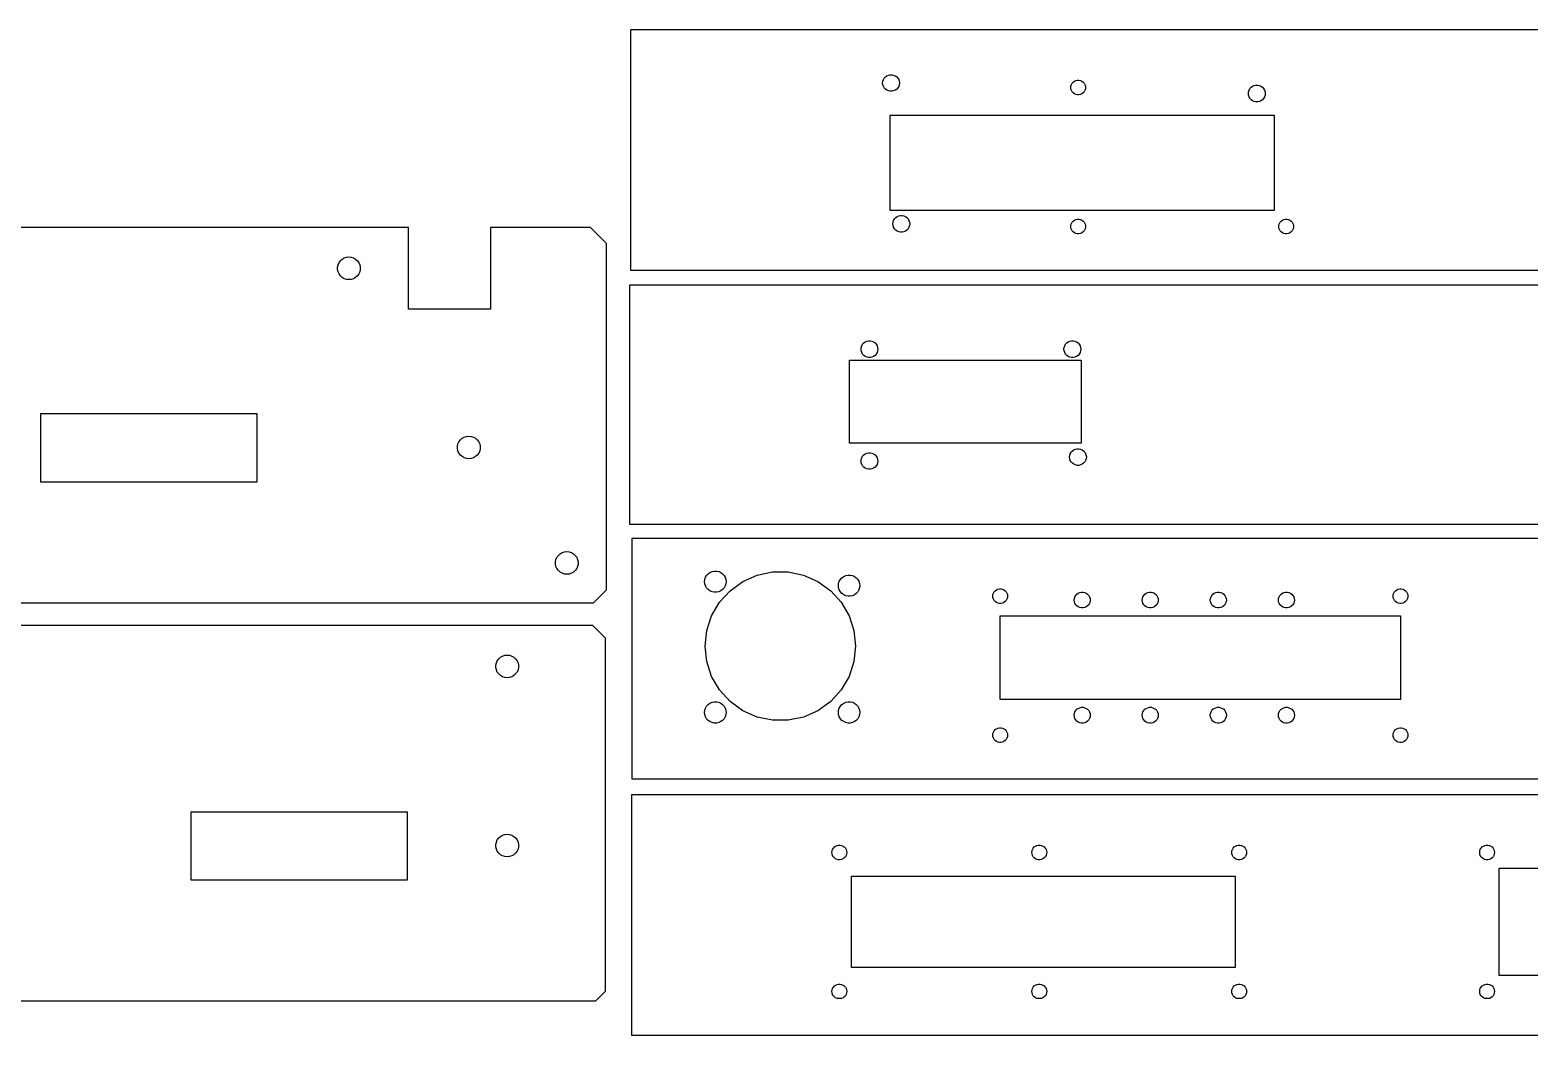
# Model space of a CAD drawing. Extents: x -159 to 1726, y 6 to 408.
# Drawn here: x 787.3 to 1161.8, y 157 to 408.1 of the extents above; entities that cross this region are included whole.
import ezdxf

# ---------------------------------------------------------------- set-up
doc = ezdxf.new("R2010")
doc.units = 0
doc.layers.add('Layer_1', color=7, linetype='CONTINUOUS')

msp = doc.modelspace()

# ---------------------------------------------------------------- linework, layer by layer
at = {"layer": 'Layer_1', "color": 7}
for points in [[(1347.121702, 408.05211), (937.290374, 408.05211), (937.290374, 348.049793), (1347.121702, 348.049793)], [(1002.194624, 392.72284), (1001.765734, 392.812666), (1001.365076, 392.989751), (1001.010296, 393.245709), (1000.716926, 393.569215), (1000.497666, 393.946246), (1000.36212, 394.360399), (1000.316294, 394.793416), (1000.36212, 395.226459), (1000.497666, 395.640506), (1000.716926, 396.017643), (1001.010296, 396.341149), (1001.365076, 396.597107), (1001.765734, 396.774272), (1002.194624, 396.864124), (1002.633144, 396.864124), (1003.062034, 396.774272), (1003.462692, 396.597107), (1003.817472, 396.341149), (1004.110842, 396.017643), (1004.330076, 395.640506), (1004.465648, 395.226459), (1004.511474, 394.793416), (1004.465648, 394.360399), (1004.330076, 393.946246), (1004.110842, 393.569215), (1003.817472, 393.245709), (1003.462692, 392.989751), (1003.062034, 392.812666), (1002.633144, 392.72284)], [(1048.969623, 391.846698), (1048.591058, 391.925571), (1048.238474, 392.081569), (1047.925842, 392.307073), (1047.667132, 392.592162), (1047.474331, 392.924267), (1047.354474, 393.289127), (1047.314522, 393.67063), (1047.354474, 394.051947), (1047.474331, 394.416914), (1047.667132, 394.749019), (1047.925842, 395.034001), (1048.238474, 395.259506), (1048.591058, 395.415504), (1048.969623, 395.495382), (1049.355201, 395.495382), (1049.733766, 395.415504), (1050.08635, 395.259506), (1050.399008, 395.034001), (1050.657718, 394.749019), (1050.850493, 394.416914), (1050.97035, 394.051947), (1051.010302, 393.67063), (1050.97035, 393.289127), (1050.850493, 392.924267), (1050.657718, 392.592162), (1050.399008, 392.307073), (1050.08635, 392.081569), (1049.733766, 391.925571), (1049.355201, 391.846698)], [(1093.545671, 390.112381), (1093.117152, 390.202207), (1092.716599, 390.379187), (1092.362004, 390.635145), (1092.068343, 390.958757), (1091.849586, 391.33592), (1091.713749, 391.750178), (1091.667817, 392.18309), (1091.713749, 392.616133), (1091.849586, 393.03018), (1092.068343, 393.407211), (1092.362004, 393.730823), (1092.716599, 393.986781), (1093.117152, 394.163866), (1093.545671, 394.253692), (1093.98517, 394.253692), (1094.413663, 394.163866), (1094.814216, 393.986781), (1095.16881, 393.730823), (1095.462471, 393.407211), (1095.681229, 393.03018), (1095.817066, 392.616133), (1095.862997, 392.18309), (1095.817066, 391.750178), (1095.681229, 391.33592), (1095.462471, 390.958757), (1095.16881, 390.635145), (1094.814216, 390.379187), (1094.413663, 390.202207), (1093.98517, 390.112381)], [(1002.216108, 362.926391), (1002.216108, 386.728916), (1098.106452, 386.728916), (1098.106452, 362.926391)], [(1004.748726, 357.542517), (1004.31981, 357.632343), (1003.919151, 357.809534), (1003.564372, 358.065386), (1003.271002, 358.388786), (1003.051662, 358.765923), (1002.916195, 359.180182), (1002.87037, 359.613119), (1002.916195, 360.046136), (1003.051662, 360.460183), (1003.271002, 360.83732), (1003.564372, 361.160826), (1003.919151, 361.416784), (1004.31981, 361.593975), (1004.748726, 361.683801), (1005.18722, 361.683801), (1005.616136, 361.593975), (1006.016768, 361.416784), (1006.371548, 361.160826), (1006.664918, 360.83732), (1006.884178, 360.460183), (1007.019698, 360.046136), (1007.065576, 359.613119), (1007.019698, 359.180182), (1006.884178, 358.765923), (1006.664918, 358.388786), (1006.371548, 358.065386), (1006.016768, 357.809534), (1005.616136, 357.632343), (1005.18722, 357.542517)], [(1048.969623, 357.134556), (1048.591057, 357.213401), (1048.238474, 357.369426), (1047.925842, 357.594825), (1047.667132, 357.879913), (1047.474331, 358.212018), (1047.354474, 358.576958), (1047.314522, 358.958381), (1047.354474, 359.339805), (1047.474331, 359.704639), (1047.667132, 360.03685), (1047.925842, 360.321832), (1048.238474, 360.547231), (1048.591057, 360.703256), (1048.969623, 360.783107), (1049.355201, 360.783107), (1049.733766, 360.703256), (1050.08635, 360.547231), (1050.399008, 360.321832), (1050.657718, 360.03685), (1050.850493, 359.704639), (1050.97035, 359.339805), (1051.010302, 358.958381), (1050.97035, 358.576958), (1050.850493, 358.212018), (1050.657718, 357.879913), (1050.399008, 357.594825), (1050.08635, 357.369426), (1049.733766, 357.213401), (1049.355201, 357.134556)], [(1100.910242, 357.134556), (1100.531676, 357.213401), (1100.179066, 357.369426), (1099.866434, 357.594825), (1099.607725, 357.879913), (1099.414949, 358.212018), (1099.295093, 358.576958), (1099.255141, 358.958381), (1099.295093, 359.339805), (1099.414949, 359.704639), (1099.607725, 360.03685), (1099.866434, 360.321832), (1100.179066, 360.547231), (1100.531676, 360.703256), (1100.910242, 360.783107), (1101.295793, 360.783107), (1101.674359, 360.703256), (1102.026969, 360.547231), (1102.339627, 360.321832), (1102.598257, 360.03685), (1102.791086, 359.704639), (1102.910968, 359.339805), (1102.95092, 358.958381), (1102.910968, 358.576958), (1102.791086, 358.212018), (1102.598257, 357.879913), (1102.339627, 357.594825), (1102.026969, 357.369426), (1101.674359, 357.213401), (1101.295793, 357.134556)], [(525.197917, 264.953857), (928.064353, 264.953857), (931.310367, 268.186669), (931.310367, 354.726657), (927.315239, 358.705498), (902.345716, 358.705498), (902.345716, 338.313878), (881.870696, 338.313878), (881.870696, 358.705498), (525.946979, 358.705498), (522.808729, 355.580118), (522.808729, 267.333202)], [(864.158297, 348.806126), (864.280985, 349.386037), (864.523713, 349.927147), (864.873281, 350.406606), (865.315744, 350.803497), (865.831072, 351.099756), (866.396434, 351.282845), (866.988704, 351.344546), (867.580947, 351.282845), (868.146282, 351.099756), (868.661638, 350.803497), (869.104101, 350.406606), (869.453642, 349.927147), (869.696397, 349.386037), (869.819058, 348.806126), (869.819058, 348.213247), (869.696397, 347.633336), (869.453642, 347.092226), (869.104101, 346.612778), (868.661638, 346.215876), (868.146282, 345.919246), (867.580947, 345.736157), (866.988704, 345.674457), (866.396434, 345.736157), (865.831072, 345.919246), (865.315744, 346.215876), (864.873281, 346.612778), (864.523713, 347.092226), (864.280985, 347.633336), (864.158297, 348.213247)], [(1346.623307, 344.319724), (937.119771, 344.319724), (937.119771, 284.549185), (1346.623307, 284.549185)], [(996.784239, 326.244846), (996.35564, 326.335042), (995.955325, 326.51136), (995.600837, 326.766286), (995.307678, 327.088523), (995.088524, 327.464072), (994.95319, 327.876558), (994.907258, 328.307828), (994.95319, 328.739099), (995.088524, 329.151505), (995.307678, 329.527055), (995.600837, 329.84937), (995.955325, 330.104296), (996.35564, 330.280615), (996.784239, 330.370811), (997.222362, 330.370811), (997.650934, 330.280615), (998.051275, 330.104296), (998.40579, 329.84937), (998.698896, 329.527055), (998.917971, 329.151505), (999.053411, 328.739099), (999.099316, 328.307828), (999.053411, 327.876558), (998.917971, 327.464072), (998.698896, 327.088523), (998.40579, 326.766286), (998.051275, 326.51136), (997.650934, 326.335042), (997.222362, 326.244846)], [(1047.485126, 326.244846), (1047.05695, 326.335042), (1046.656715, 326.51136), (1046.302412, 326.766286), (1046.008989, 327.088523), (1045.790416, 327.464072), (1045.654659, 327.876558), (1045.608754, 328.307828), (1045.654659, 328.739099), (1045.790416, 329.151505), (1046.008989, 329.527055), (1046.302412, 329.84937), (1046.656715, 330.104296), (1047.05695, 330.280615), (1047.485126, 330.370811), (1047.924255, 330.370811), (1048.35243, 330.280615), (1048.752639, 330.104296), (1049.106969, 329.84937), (1049.400391, 329.527055), (1049.618964, 329.151505), (1049.754695, 328.739099), (1049.8006, 328.307828), (1049.754695, 327.876558), (1049.618964, 327.464072), (1049.400391, 327.088523), (1049.106969, 326.766286), (1048.752639, 326.51136), (1048.35243, 326.335042), (1047.924255, 326.244846)], [(992.013007, 304.798647), (992.013007, 325.542033), (1049.900427, 325.542033), (1049.900427, 304.798647)], [(790.082663, 312.202678), (844.016865, 312.202678), (844.016865, 295.093629), (790.082663, 295.093629)], [(894.121751, 304.044058), (894.244439, 304.623966), (894.487167, 305.165076), (894.836735, 305.644527), (895.279198, 306.041426), (895.794526, 306.337685), (896.359862, 306.520785), (896.952158, 306.582486), (897.544401, 306.520785), (898.109736, 306.337685), (898.625092, 306.041426), (899.067555, 305.644527), (899.417096, 305.165076), (899.659824, 304.623966), (899.782512, 304.044058), (899.782512, 303.451177), (899.659824, 302.871276), (899.417096, 302.330156), (899.067555, 301.850707), (898.625092, 301.453808), (898.109736, 301.157168), (897.544401, 300.974065), (896.952158, 300.912367), (896.359862, 300.974065), (895.794526, 301.157168), (895.279198, 301.453808), (894.836735, 301.850707), (894.487167, 302.330156), (894.244439, 302.871276), (894.121751, 303.451177)], [(1048.882417, 299.278459), (1048.454215, 299.368656), (1048.054006, 299.544974), (1047.699703, 299.7999), (1047.406253, 300.122136), (1047.187681, 300.497686), (1047.05195, 300.910171), (1047.006045, 301.341442), (1047.05195, 301.772713), (1047.187681, 302.185093), (1047.406253, 302.560669), (1047.699703, 302.882984), (1048.054006, 303.137804), (1048.454215, 303.314228), (1048.882417, 303.404425), (1049.321546, 303.404425), (1049.749694, 303.314228), (1050.14993, 303.137804), (1050.50426, 302.882984), (1050.797683, 302.560669), (1051.016228, 302.185093), (1051.151986, 301.772713), (1051.197891, 301.341442), (1051.151986, 300.910171), (1051.016228, 300.497686), (1050.797683, 300.122136), (1050.50426, 299.7999), (1050.14993, 299.544974), (1049.749694, 299.368656), (1049.321546, 299.278459)], [(996.784239, 298.290664), (996.35564, 298.38086), (995.955325, 298.557179), (995.600837, 298.812131), (995.307678, 299.134341), (995.088524, 299.50989), (994.95319, 299.922402), (994.907258, 300.353647), (994.95319, 300.784918), (995.088524, 301.197324), (995.307678, 301.572873), (995.600837, 301.895189), (995.955325, 302.150035), (996.35564, 302.326459), (996.784239, 302.416629), (997.222362, 302.416629), (997.650934, 302.326459), (998.051275, 302.150035), (998.40579, 301.895189), (998.698896, 301.572873), (998.917971, 301.197324), (999.053411, 300.784918), (999.099316, 300.353647), (999.053411, 299.922402), (998.917971, 299.50989), (998.698896, 299.134341), (998.40579, 298.812131), (998.051275, 298.557179), (997.650934, 298.38086), (997.222362, 298.290664)], [(1307.884682, 280.999082), (937.64264, 280.999082), (937.64264, 220.987047), (1307.884682, 220.987047)], [(918.5919, 275.197386), (918.714587, 275.777326), (918.957316, 276.318426), (919.306857, 276.797904), (919.749319, 277.194779), (920.264701, 277.491059), (920.83001, 277.674151), (921.422306, 277.735852), (922.014576, 277.674151), (922.579885, 277.491059), (923.095214, 277.194779), (923.537676, 276.797904), (923.887244, 276.318426), (924.129973, 275.777326), (924.25266, 275.197386), (924.25266, 274.604534), (924.129973, 274.024621), (923.887244, 273.483521), (923.537676, 273.00407), (923.095214, 272.607168), (922.579885, 272.310517), (922.014576, 272.127426), (921.422306, 272.065725), (920.83001, 272.127426), (920.264701, 272.310517), (919.749319, 272.607168), (919.306857, 273.00407), (918.957316, 273.483521), (918.714587, 274.024621), (918.5919, 274.604534)], [(958.24458, 267.582548), (957.69602, 267.698198), (957.183575, 267.924469), (956.72992, 268.251309), (956.354556, 268.664734), (956.074124, 269.146302), (955.900822, 269.675336), (955.84182, 270.228474), (955.900822, 270.781588), (956.074124, 271.310541), (956.354556, 271.792188), (956.72992, 272.205494), (957.183575, 272.532439), (957.69602, 272.758632), (958.24458, 272.874281), (958.805444, 272.874281), (959.354005, 272.758632), (959.86637, 272.532439), (960.320131, 272.205494), (960.695469, 271.792188), (960.975874, 271.310541), (961.149203, 270.781588), (961.208231, 270.228474), (961.149203, 269.675336), (960.975874, 269.146302), (960.695469, 268.664734), (960.320131, 268.251309), (959.86637, 267.924469), (959.354005, 267.698198), (958.805444, 267.582548)], [(972.802352, 235.584795), (968.959121, 236.394896), (965.36981, 237.979645), (962.191158, 240.269825), (959.56202, 243.165293), (957.597621, 246.539656), (956.383422, 250.245119), (955.972736, 254.120127), (956.383422, 257.99503), (957.597621, 261.700625), (959.56202, 265.074883), (962.191158, 267.970351), (965.36981, 270.260438), (968.959121, 271.845266), (972.802352, 272.655288), (976.731388, 272.655288), (980.574514, 271.845266), (984.163931, 270.260438), (987.342582, 267.970351), (989.971588, 265.074883), (991.936119, 261.700625), (993.150266, 257.99503), (993.561005, 254.120127), (993.150266, 250.245119), (991.936119, 246.539656), (989.971588, 243.165293), (987.342582, 240.269825), (984.163931, 237.979645), (980.574514, 236.394896), (976.731388, 235.584795)], [(991.658386, 266.590837), (991.109826, 266.706486), (990.597381, 266.932652), (990.143726, 267.259598), (989.768388, 267.672903), (989.487956, 268.154577), (989.314628, 268.683625), (989.255652, 269.236657), (989.314628, 269.789768), (989.487956, 270.318829), (989.768388, 270.800371), (990.143726, 271.213782), (990.597381, 271.540622), (991.109826, 271.766923), (991.658386, 271.882546), (992.21925, 271.882546), (992.767811, 271.766923), (993.280176, 271.540622), (993.73391, 271.213782), (994.109248, 270.800371), (994.38968, 270.318829), (994.563009, 269.789768), (994.622011, 269.236657), (994.563009, 268.683625), (994.38968, 268.154577), (994.109248, 267.672903), (993.73391, 267.259598), (993.280176, 266.932652), (992.767811, 266.706486), (992.21925, 266.590837)], [(1029.459672, 264.783706), (1029.081318, 264.862684), (1028.727993, 265.018709), (1028.41507, 265.244187), (1028.156228, 265.529249), (1027.962818, 265.861383), (1027.843306, 266.226217), (1027.803301, 266.60772), (1027.843306, 266.989143), (1027.962818, 267.353951), (1028.156228, 267.686109), (1028.41507, 267.971144), (1028.727993, 268.196543), (1029.081318, 268.352568), (1029.459672, 268.432525), (1029.846519, 268.432525), (1030.224873, 268.352568), (1030.578198, 268.196543), (1030.891147, 267.971144), (1031.149962, 267.686109), (1031.343267, 267.353951), (1031.462885, 266.989143), (1031.502916, 266.60772), (1031.462885, 266.226217), (1031.343267, 265.861383), (1031.149962, 265.529249), (1030.891147, 265.244187), (1030.578198, 265.018709), (1030.224873, 264.862684), (1029.846519, 264.783706)], [(1049.946386, 263.644066), (1049.537366, 263.73003), (1049.155308, 263.898649), (1048.817276, 264.142436), (1048.537241, 264.450569), (1048.328194, 264.809688), (1048.19921, 265.204103), (1048.155209, 265.616509), (1048.19921, 266.028915), (1048.328194, 266.423303), (1048.537241, 266.782448), (1048.817276, 267.090582), (1049.155308, 267.334263), (1049.537366, 267.502988), (1049.946386, 267.588951), (1050.364454, 267.588951), (1050.7735, 267.502988), (1051.155558, 267.334263), (1051.493563, 267.090582), (1051.773598, 266.782448), (1051.982619, 266.423303), (1052.111656, 266.028915), (1052.155656, 265.616509), (1052.111656, 265.204103), (1051.982619, 264.809688), (1051.773598, 264.450569), (1051.493563, 264.142436), (1051.155558, 263.898649), (1050.7735, 263.73003), (1050.364454, 263.644066)], [(1066.948325, 263.644066), (1066.53928, 263.73003), (1066.157248, 263.898649), (1065.819216, 264.142436), (1065.539181, 264.450569), (1065.33016, 264.809688), (1065.201123, 265.204103), (1065.157123, 265.616509), (1065.201123, 266.028915), (1065.33016, 266.423303), (1065.539181, 266.782448), (1065.819216, 267.090582), (1066.157248, 267.334263), (1066.53928, 267.502988), (1066.948325, 267.588951), (1067.366394, 267.588951), (1067.775439, 267.502988), (1068.157471, 267.334263), (1068.495503, 267.090582), (1068.775538, 266.782448), (1068.984559, 266.423303), (1069.113596, 266.028915), (1069.157596, 265.616509), (1069.113596, 265.204103), (1068.984559, 264.809688), (1068.775538, 264.450569), (1068.495503, 264.142436), (1068.157471, 263.898649), (1067.775439, 263.73003), (1067.366394, 263.644066)], [(1083.950265, 263.644066), (1083.541219, 263.73003), (1083.159161, 263.898649), (1082.821129, 264.142436), (1082.541094, 264.450569), (1082.332074, 264.809688), (1082.203063, 265.204103), (1082.159063, 265.616509), (1082.203063, 266.028915), (1082.332074, 266.423303), (1082.541094, 266.782448), (1082.821129, 267.090582), (1083.159161, 267.334263), (1083.541219, 267.502988), (1083.950265, 267.588951), (1084.368307, 267.588951), (1084.777353, 267.502988), (1085.159411, 267.334263), (1085.497416, 267.090582), (1085.777451, 266.782448), (1085.986472, 266.423303), (1086.115509, 266.028915), (1086.15951, 265.616509), (1086.115509, 265.204103), (1085.986472, 264.809688), (1085.777451, 264.450569), (1085.497416, 264.142436), (1085.159411, 263.898649), (1084.777353, 263.73003), (1084.368307, 263.644066)], [(1100.952179, 263.644066), (1100.543133, 263.73003), (1100.161101, 263.898649), (1099.823069, 264.142436), (1099.543034, 264.450569), (1099.334013, 264.809688), (1099.204976, 265.204103), (1099.160976, 265.616509), (1099.204976, 266.028915), (1099.334013, 266.423303), (1099.543034, 266.782448), (1099.823069, 267.090582), (1100.161101, 267.334263), (1100.543133, 267.502988), (1100.952179, 267.588951), (1101.370247, 267.588951), (1101.779293, 267.502988), (1102.161324, 267.334263), (1102.499356, 267.090582), (1102.779391, 266.782448), (1102.988438, 266.423303), (1103.117449, 266.028915), (1103.161449, 265.616509), (1103.117449, 265.204103), (1102.988438, 264.809688), (1102.779391, 264.450569), (1102.499356, 264.142436), (1102.161324, 263.898649), (1101.779293, 263.73003), (1101.370247, 263.644066)], [(1129.471431, 264.783706), (1129.092389, 264.862684), (1128.739355, 265.018709), (1128.4263, 265.244187), (1128.1673, 265.529249), (1127.97426, 265.861383), (1127.854245, 266.226217), (1127.81424, 266.60772), (1127.854245, 266.989143), (1127.97426, 267.353951), (1128.1673, 267.686109), (1128.4263, 267.971144), (1128.739355, 268.196543), (1129.092389, 268.352568), (1129.471431, 268.432525), (1129.857484, 268.432525), (1130.236526, 268.352568), (1130.58956, 268.196543), (1130.902589, 267.971144), (1131.161616, 267.686109), (1131.354629, 267.353951), (1131.474644, 266.989143), (1131.514649, 266.60772), (1131.474644, 266.226217), (1131.354629, 265.861383), (1131.161616, 265.529249), (1130.902589, 265.244187), (1130.58956, 265.018709), (1130.236526, 264.862684), (1129.857484, 264.783706)], [(927.964394, 259.253748), (572.040755, 259.253748), (572.040755, 238.862136), (551.56571, 238.862136), (551.56571, 259.253748), (526.596187, 259.253748), (522.601031, 255.274878), (522.601031, 168.734919), (525.847098, 165.502107), (928.713482, 165.502107), (931.10267, 167.881558), (931.10267, 256.128246)], [(1029.653082, 240.822434), (1029.653082, 261.649637), (1129.664444, 261.649637), (1129.664444, 240.822434)], [(909.363603, 248.761577), (909.239778, 248.181896), (908.997817, 247.640487), (908.647879, 247.160985), (908.205654, 246.764396), (907.690246, 246.468137), (907.124355, 246.285037), (906.532509, 246.223037), (905.940689, 246.285037), (905.374666, 246.468137), (904.859337, 246.764396), (904.417059, 247.160985), (904.067121, 247.640487), (903.82516, 248.181896), (903.701335, 248.761577), (903.701335, 249.354267), (903.82516, 249.933996), (904.067121, 250.475407), (904.417059, 250.954856), (904.859337, 251.351456), (905.374666, 251.647715), (905.940689, 251.830818), (906.532509, 251.892817), (907.124355, 251.830818), (907.690246, 251.647715), (908.205654, 251.351456), (908.647879, 250.954856), (908.997817, 250.475407), (909.239778, 249.933996), (909.363603, 249.354267)], [(958.24458, 234.907726), (957.69602, 235.023376), (957.183575, 235.249568), (956.72992, 235.576514), (956.354556, 235.989899), (956.074124, 236.471467), (955.900822, 237.000501), (955.84182, 237.553639), (955.900822, 238.106671), (956.074124, 238.635705), (956.354556, 239.117274), (956.72992, 239.530685), (957.183575, 239.857604), (957.69602, 240.083796), (958.24458, 240.199446), (958.805444, 240.199446), (959.354005, 240.083796), (959.86637, 239.857604), (960.320131, 239.530685), (960.695469, 239.117274), (960.975874, 238.635705), (961.149203, 238.106671), (961.208231, 237.553639), (961.149203, 237.000501), (960.975874, 236.471467), (960.695469, 235.989899), (960.320131, 235.576514), (959.86637, 235.249568), (959.354005, 235.023376), (958.805444, 234.907726)], [(991.658386, 234.907726), (991.109826, 235.023376), (990.597381, 235.249568), (990.143726, 235.576514), (989.768362, 235.989899), (989.48793, 236.471467), (989.314601, 237.000501), (989.255626, 237.553639), (989.314601, 238.106671), (989.48793, 238.635705), (989.768362, 239.117274), (990.143726, 239.530685), (990.597381, 239.857604), (991.109826, 240.083796), (991.658386, 240.199446), (992.21925, 240.199446), (992.767811, 240.083796), (993.280176, 239.857604), (993.73391, 239.530685), (994.109248, 239.117274), (994.38968, 238.635705), (994.563009, 238.106671), (994.622011, 237.553639), (994.563009, 237.000501), (994.38968, 236.471467), (994.109248, 235.989899), (993.73391, 235.576514), (993.280176, 235.249568), (992.767811, 235.023376), (992.21925, 234.907726)], [(1049.946386, 234.882855), (1049.537366, 234.968819), (1049.155308, 235.137437), (1048.817276, 235.381198), (1048.537241, 235.689358), (1048.328194, 236.048477), (1048.19921, 236.442892), (1048.155209, 236.855298), (1048.19921, 237.267677), (1048.328194, 237.662092), (1048.537241, 238.021211), (1048.817276, 238.329371), (1049.155308, 238.573052), (1049.537366, 238.741777), (1049.946386, 238.827714), (1050.364454, 238.827714), (1050.7735, 238.741777), (1051.155558, 238.573052), (1051.493563, 238.329371), (1051.773598, 238.021211), (1051.982619, 237.662092), (1052.111656, 237.267677), (1052.155656, 236.855298), (1052.111656, 236.442892), (1051.982619, 236.048477), (1051.773598, 235.689358), (1051.493563, 235.381198), (1051.155558, 235.137437), (1050.7735, 234.968819), (1050.364454, 234.882855)], [(1066.948325, 234.882855), (1066.53928, 234.968819), (1066.157248, 235.137437), (1065.819216, 235.381198), (1065.539181, 235.689358), (1065.33016, 236.048477), (1065.201123, 236.442892), (1065.157123, 236.855298), (1065.201123, 237.267677), (1065.33016, 237.662092), (1065.539181, 238.021211), (1065.819216, 238.329371), (1066.157248, 238.573052), (1066.53928, 238.741777), (1066.948325, 238.827714), (1067.366394, 238.827714), (1067.775439, 238.741777), (1068.157471, 238.573052), (1068.495503, 238.329371), (1068.775538, 238.021211), (1068.984559, 237.662092), (1069.113596, 237.267677), (1069.157596, 236.855298), (1069.113596, 236.442892), (1068.984559, 236.048477), (1068.775538, 235.689358), (1068.495503, 235.381198), (1068.157471, 235.137437), (1067.775439, 234.968819), (1067.366394, 234.882855)], [(1083.950265, 234.882855), (1083.541219, 234.968819), (1083.159161, 235.137437), (1082.821129, 235.381198), (1082.541094, 235.689358), (1082.332074, 236.048477), (1082.203063, 236.442892), (1082.159063, 236.855298), (1082.203063, 237.267677), (1082.332074, 237.662092), (1082.541094, 238.021211), (1082.821129, 238.329371), (1083.159161, 238.573052), (1083.541219, 238.741777), (1083.950265, 238.827714), (1084.368307, 238.827714), (1084.777353, 238.741777), (1085.159411, 238.573052), (1085.497416, 238.329371), (1085.777451, 238.021211), (1085.986472, 237.662092), (1086.115509, 237.267677), (1086.15951, 236.855298), (1086.115509, 236.442892), (1085.986472, 236.048477), (1085.777451, 235.689358), (1085.497416, 235.381198), (1085.159411, 235.137437), (1084.777353, 234.968819), (1084.368307, 234.882855)], [(1100.952179, 234.882855), (1100.543133, 234.968819), (1100.161101, 235.137437), (1099.823069, 235.381198), (1099.543034, 235.689358), (1099.334013, 236.048477), (1099.204976, 236.442892), (1099.160976, 236.855298), (1099.204976, 237.267677), (1099.334013, 237.662092), (1099.543034, 238.021211), (1099.823069, 238.329371), (1100.161101, 238.573052), (1100.543133, 238.741777), (1100.952179, 238.827714), (1101.370247, 238.827714), (1101.779293, 238.741777), (1102.161324, 238.573052), (1102.499356, 238.329371), (1102.779391, 238.021211), (1102.988438, 237.662092), (1103.117449, 237.267677), (1103.161449, 236.855298), (1103.117449, 236.442892), (1102.988438, 236.048477), (1102.779391, 235.689358), (1102.499356, 235.381198), (1102.161324, 235.137437), (1101.779293, 234.968819), (1101.370247, 234.882855)], [(1029.459672, 230.072016), (1029.081318, 230.150968), (1028.727993, 230.306887), (1028.41507, 230.532391), (1028.156228, 230.817453), (1027.962818, 231.149585), (1027.843306, 231.514392), (1027.803301, 231.895815), (1027.843306, 232.277318), (1027.962818, 232.642152), (1028.156228, 232.974286), (1028.41507, 233.259348), (1028.727993, 233.484747), (1029.081318, 233.640772), (1029.459672, 233.720726), (1029.846519, 233.720726), (1030.224873, 233.640772), (1030.578198, 233.484747), (1030.891147, 233.259348), (1031.149962, 232.974286), (1031.343267, 232.642152), (1031.462885, 232.277318), (1031.502916, 231.895815), (1031.462885, 231.514392), (1031.343267, 231.149585), (1031.149962, 230.817453), (1030.891147, 230.532391), (1030.578198, 230.306887), (1030.224873, 230.150968), (1029.846519, 230.072016)], [(1129.471431, 230.072016), (1129.092389, 230.150968), (1128.739355, 230.306887), (1128.4263, 230.532391), (1128.1673, 230.817453), (1127.97426, 231.149585), (1127.854245, 231.514392), (1127.81424, 231.895815), (1127.854245, 232.277318), (1127.97426, 232.642152), (1128.1673, 232.974286), (1128.4263, 233.259348), (1128.739355, 233.484747), (1129.092389, 233.640772), (1129.471431, 233.720726), (1129.857484, 233.720726), (1130.236526, 233.640772), (1130.58956, 233.484747), (1130.902589, 233.259348), (1131.161616, 232.974286), (1131.354629, 232.642152), (1131.474644, 232.277318), (1131.514649, 231.895815), (1131.474644, 231.514392), (1131.354629, 231.149585), (1131.161616, 230.817453), (1130.902589, 230.532391), (1130.58956, 230.306887), (1130.236526, 230.150968), (1129.857484, 230.072016)], [(1307.81343, 216.970127), (937.571044, 216.970127), (937.571044, 156.957732), (1307.81343, 156.957732)], [(881.563118, 195.641879), (827.628917, 195.641879), (827.628917, 212.750957), (881.563118, 212.750957)], [(909.363603, 203.999567), (909.239778, 203.419846), (908.997817, 202.878437), (908.647879, 202.398975), (908.205654, 202.002386), (907.690246, 201.706137), (907.124355, 201.523046), (906.532509, 201.461046), (905.940689, 201.523046), (905.374666, 201.706137), (904.859337, 202.002386), (904.417059, 202.398975), (904.067121, 202.878437), (903.82516, 203.419846), (903.701335, 203.999567), (903.701335, 204.592226), (903.82516, 205.171946), (904.067121, 205.713355), (904.417059, 206.192807), (904.859337, 206.589406), (905.374666, 206.885666), (905.940689, 207.068768), (906.532509, 207.130768), (907.124355, 207.068768), (907.690246, 206.885666), (908.205654, 206.589406), (908.647879, 206.192807), (908.997817, 205.713355), (909.239778, 205.171946), (909.363603, 204.592226)], [(989.308093, 200.754717), (988.93032, 200.833692), (988.577472, 200.989717), (988.264999, 201.215301), (988.006528, 201.500257), (987.813408, 201.832494), (987.694055, 202.197302), (987.654129, 202.578725), (987.694055, 202.960228), (987.813408, 203.325062), (988.006528, 203.657196), (988.264999, 203.942258), (988.577472, 204.167736), (988.93032, 204.323655), (989.308093, 204.403612), (989.694384, 204.403612), (990.072183, 204.323655), (990.425005, 204.167736), (990.737478, 203.942258), (990.995949, 203.657196), (991.188963, 203.325062), (991.308422, 202.960228), (991.348348, 202.578725), (991.308422, 202.197302), (991.188963, 201.832494), (990.995949, 201.500257), (990.737478, 201.215301), (990.425005, 200.989717), (990.072183, 200.833692), (989.694384, 200.754717)], [(1039.24137, 200.754717), (1038.86291, 200.833692), (1038.510353, 200.989717), (1038.197801, 201.215301), (1037.939118, 201.500257), (1037.746395, 201.832494), (1037.626565, 202.197302), (1037.586613, 202.578725), (1037.626565, 202.960228), (1037.746395, 203.325062), (1037.939118, 203.657196), (1038.197801, 203.942258), (1038.510353, 204.167736), (1038.86291, 204.323655), (1039.24137, 204.403612), (1039.626868, 204.403612), (1040.005355, 204.323655), (1040.357886, 204.167736), (1040.670464, 203.942258), (1040.929121, 203.657196), (1041.12187, 203.325062), (1041.2417, 202.960228), (1041.281652, 202.578725), (1041.2417, 202.197302), (1041.12187, 201.832494), (1040.929121, 201.500257), (1040.670464, 201.215301), (1040.357886, 200.989717), (1040.005355, 200.833692), (1039.626868, 200.754717)], [(1089.174278, 200.754717), (1088.795791, 200.833692), (1088.443261, 200.989717), (1088.130682, 201.215301), (1087.872025, 201.500257), (1087.679276, 201.832494), (1087.559446, 202.197302), (1087.519494, 202.578725), (1087.559446, 202.960228), (1087.679276, 203.325062), (1087.872025, 203.657196), (1088.130682, 203.942258), (1088.443261, 204.167736), (1088.795791, 204.323655), (1089.174278, 204.403612), (1089.559776, 204.403612), (1089.938236, 204.323655), (1090.290793, 204.167736), (1090.603345, 203.942258), (1090.862029, 203.657196), (1091.054751, 203.325062), (1091.174581, 202.960228), (1091.214533, 202.578725), (1091.174581, 202.197302), (1091.054751, 201.832494), (1090.862029, 201.500257), (1090.603345, 201.215301), (1090.290793, 200.989717), (1089.938236, 200.833692), (1089.559776, 200.754717)], [(1151.091064, 200.754717), (1150.712578, 200.833692), (1150.360047, 200.989717), (1150.047468, 201.215301), (1149.788811, 201.500257), (1149.596089, 201.832494), (1149.476233, 202.197302), (1149.436307, 202.578725), (1149.476233, 202.960228), (1149.596089, 203.325062), (1149.788811, 203.657196), (1150.047468, 203.942258), (1150.360047, 204.167736), (1150.712578, 204.323655), (1151.091064, 204.403612), (1151.476536, 204.403612), (1151.855022, 204.323655), (1152.207553, 204.167736), (1152.520158, 203.942258), (1152.778788, 203.657196), (1152.971537, 203.325062), (1153.091394, 202.960228), (1153.131319, 202.578725), (1153.091394, 202.197302), (1152.971537, 201.832494), (1152.778788, 201.500257), (1152.520158, 201.215301), (1152.207553, 200.989717), (1151.855022, 200.833692), (1151.476536, 200.754717)], [(1154.27977, 171.834383), (1154.27977, 198.612383), (1250.150932, 198.612383), (1250.150932, 171.83438)], [(992.497221, 173.817908), (992.497221, 196.628751), (1088.368357, 196.628751), (1088.368357, 173.817908)], [(989.308093, 166.042548), (988.93032, 166.121497), (988.577472, 166.277522), (988.264999, 166.50292), (988.006528, 166.787982), (987.813408, 167.120114), (987.694055, 167.485027), (987.654129, 167.86645), (987.694055, 168.247847), (987.813408, 168.612787), (988.006528, 168.944918), (988.264999, 169.22998), (988.577472, 169.455353), (988.93032, 169.611377), (989.308093, 169.691334), (989.694384, 169.691334), (990.072183, 169.611377), (990.425005, 169.455353), (990.737478, 169.22998), (990.995949, 168.944918), (991.188963, 168.612787), (991.308422, 168.247847), (991.348348, 167.86645), (991.308422, 167.485027), (991.188963, 167.120114), (990.995949, 166.787982), (990.737478, 166.50292), (990.425005, 166.277522), (990.072183, 166.121497), (989.694384, 166.042548)], [(1039.24137, 166.042548), (1038.86291, 166.121497), (1038.510353, 166.277522), (1038.197801, 166.50292), (1037.939118, 166.787982), (1037.746395, 167.120114), (1037.626565, 167.485027), (1037.586613, 167.86645), (1037.626565, 168.247847), (1037.746395, 168.612787), (1037.939118, 168.944918), (1038.197801, 169.22998), (1038.510353, 169.455353), (1038.86291, 169.611377), (1039.24137, 169.691334), (1039.626868, 169.691334), (1040.005355, 169.611377), (1040.357886, 169.455353), (1040.670464, 169.22998), (1040.929121, 168.944918), (1041.12187, 168.612787), (1041.2417, 168.247847), (1041.281652, 167.86645), (1041.2417, 167.485027), (1041.12187, 167.120114), (1040.929121, 166.787982), (1040.670464, 166.50292), (1040.357886, 166.277522), (1040.005355, 166.121497), (1039.626868, 166.042548)], [(1089.174278, 166.042548), (1088.795791, 166.121497), (1088.443261, 166.277522), (1088.130682, 166.50292), (1087.872025, 166.787982), (1087.679276, 167.120114), (1087.559446, 167.485027), (1087.519494, 167.86645), (1087.559446, 168.247847), (1087.679276, 168.612787), (1087.872025, 168.944918), (1088.130682, 169.22998), (1088.443261, 169.455353), (1088.795791, 169.611377), (1089.174278, 169.691334), (1089.559776, 169.691334), (1089.938236, 169.611377), (1090.290793, 169.455353), (1090.603345, 169.22998), (1090.862029, 168.944918), (1091.054751, 168.612787), (1091.174581, 168.247847), (1091.214533, 167.86645), (1091.174581, 167.485027), (1091.054751, 167.120114), (1090.862029, 166.787982), (1090.603345, 166.50292), (1090.290793, 166.277522), (1089.938236, 166.121497), (1089.559776, 166.042548)], [(1151.091064, 166.042548), (1150.712578, 166.121497), (1150.360047, 166.277522), (1150.047468, 166.50292), (1149.788811, 166.787982), (1149.596089, 167.120114), (1149.476233, 167.485027), (1149.436307, 167.86645), (1149.476233, 168.247847), (1149.596089, 168.612787), (1149.788811, 168.944918), (1150.047468, 169.22998), (1150.360047, 169.455353), (1150.712578, 169.611377), (1151.091064, 169.691334), (1151.476536, 169.691334), (1151.855022, 169.611377), (1152.207553, 169.455353), (1152.520158, 169.22998), (1152.778788, 168.944918), (1152.971537, 168.612787), (1153.091394, 168.247847), (1153.131319, 167.86645), (1153.091394, 167.485027), (1152.971537, 167.120114), (1152.778788, 166.787982), (1152.520158, 166.50292), (1152.207553, 166.277522), (1151.855022, 166.121497), (1151.476536, 166.042548)]]:
    msp.add_lwpolyline(points, close=True, dxfattribs=at)

doc.saveas('drawing.dxf')
